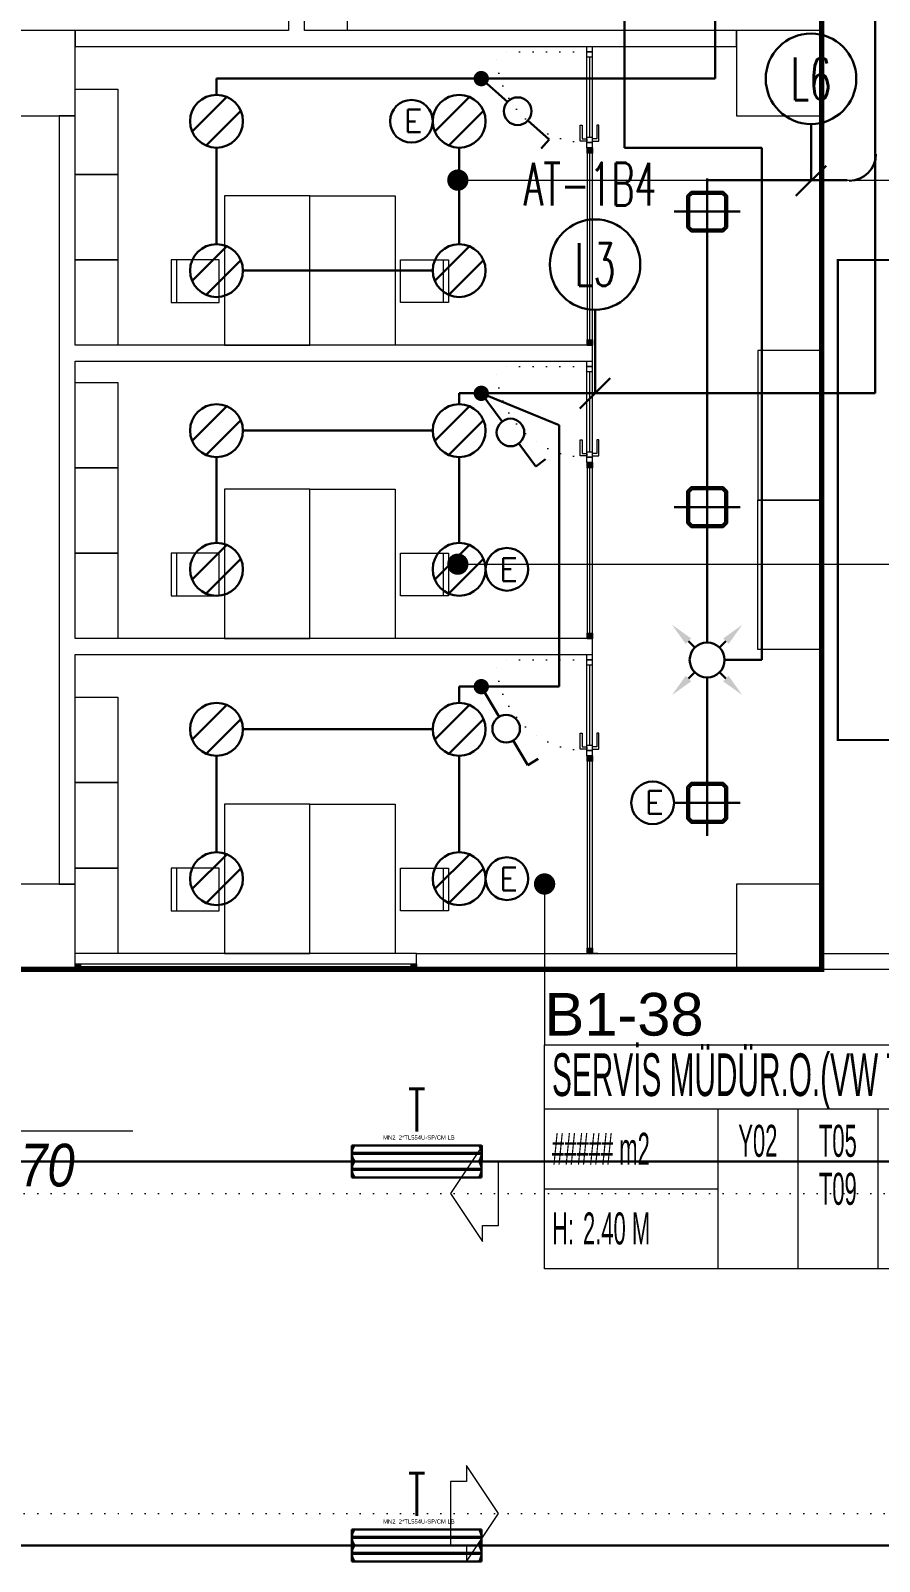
# Model space of a CAD drawing. Header units: metres. Extents: x -13316 to 152404, y -3899 to 30226.
# Drawn here: x 60018 to 60814, y 565 to 2000 of the extents above; entities that cross this region are included whole.
import ezdxf
from ezdxf.enums import TextEntityAlignment as Align
from ezdxf.xclip import XClip

# ---------------------------------------------------------------- set-up
doc = ezdxf.new("R2010")
doc.units = ezdxf.units.M
doc.header["$LTSCALE"] = 100
doc.header["$MEASUREMENT"] = 0
doc.header["$XCLIPFRAME"] = 0
doc.header["$PDMODE"] = 1
for name, pattern in [('DOT2', [0.125, 0, -0.125]), ('DOT5', [0.75, 0, -0.75]), ('HIDDEN', [0.375, 0.25, -0.125])]:
    doc.linetypes.add(name, pattern=pattern)
doc.layers.get('0').update_dxf_attribs({"color": 9, "lineweight": 9})
for name, color, linetype, lineweight in [('00', 9, 'Continuous', 9), ('01', 9, 'Continuous', 9), ('05', 9, 'Continuous', 9), ('06B', 9, 'Continuous', 9), ('06D', 9, 'Continuous', 9), ('10', 9, 'Continuous', 9), ('15', 9, 'Continuous', 9), ('20', 9, 'DOT2', 9), ('21', 9, 'Continuous', 9), ('21_mahal200', 9, 'Continuous', 9), ('E-1x36 W SIVAÜSTÜ FLUORESAN ARMATÜR (ETANŞ)', 7, 'Continuous', 30), ('E-2x18(W) PL DOWNLIGHT ARMATÜR (SIVAÜSTÜ)', 7, 'Continuous', 30), ('E-2x18W GÖMME PL COMPACT FLUORESAN ARMATÜR', 7, 'Continuous', 30), ('E-2x54 W SIVAÜSTÜ FLUORESAN YÜKSEK TAVAN ARMATÜRÜ', 7, 'Continuous', 30), ('E-ACİL AYDINLATMA KİTİ', 7, 'Continuous', 30), ('E-ANAHTAR', 7, 'Continuous', 30), ('E-KABLO', 7, 'Continuous', 30), ('E-LINYE', 7, 'Continuous', 30), ('E-TAVAN TİPİ 360° VARLIK SENSÖRÜ (ALGILAMA ÇAPI 10 14 m)', 7, 'Continuous', 30)]:
    doc.layers.add(name, color=color, linetype=linetype, lineweight=lineweight)
doc.styles.add('Arial', font='arial.ttf', dxfattribs={"height": 2.5})
doc.styles.add('E-YAZI', font='txttw.shx')
doc.styles.add('MuuM_TEXT-ITALIC', font='ARIALNI.TTF')
doc.styles.add('MuuM_TEXT-STANDART', font='ARIALN.TTF')
doc.dimstyles.new('MuuM_DIM200', dxfattribs={"dimscale": 20, "dimtxt": 2, "dimasz": 1, "dimexe": 1, "dimexo": 1, "dimgap": 1, "dimtad": 1, "dimdec": 1, "dimrnd": 0.5, "dimdsep": 46, "dimtxsty": 'MuuM_TEXT-STANDART', "dimblk": 'ARCHTICK', "dimcen": 0, "dimdle": 0.15, "dimclrd": 256, "dimclre": 256, "dimclrt": 256, "dimadec": 0, "dimazin": 0, "dimtfac": 5, "dimtdec": 1, "dimtix": 1, "dimtmove": 2, "dimatfit": 3, "dimldrblk": 'DOT', "dimfxl": 3, "dimfxlon": 1, "dimtolj": 1, "dimlwd": -1, "dimlwe": -1, "dimarcsym": 0})

# ---------------------------------------------------------------- blocks, each defined once
blk = doc.blocks.new('100_2x18W GÖMME PL COMPACT FLUORESAN ARMATÜR')
at = {"layer": 'E-2x18W GÖMME PL COMPACT FLUORESAN ARMATÜR', "color": 7}
for p, q in [((-1.426, -0.605), (0.605, 1.426)), ((-0.605, -1.426), (1.426, 0.605))]:
    blk.add_line(p, q, dxfattribs=at)
at = {"layer": 'E-2x18W GÖMME PL COMPACT FLUORESAN ARMATÜR', "color": 4}
blk.add_circle((0, 0), 1.549, dxfattribs=at)
blk = doc.blocks.new('2x54 W SIVAÜSTÜ FLUORESAN YÜKSEK TAVAN ARMATÜRÜ')
at = {"layer": 'E-2x54 W SIVAÜSTÜ FLUORESAN YÜKSEK TAVAN ARMATÜRÜ', "color": 4}
for p, q in [((-60.8, 15), (-60.8, -15)), ((-60.8, 15), (60.8, 15)), ((60.8, 15), (60.8, 0)), ((-60, 0), (-15, 0)), ((15, 0), (60, 0)), ((60.8, 0), (60.8, -15)), ((-60.8, -15), (60.8, -15))]:
    blk.add_line(p, q, dxfattribs=at)
at = {"layer": 'E-2x54 W SIVAÜSTÜ FLUORESAN YÜKSEK TAVAN ARMATÜRÜ', "color": 7}
for p, q in [((-60.8, 0), (60.8, 0)), ((-59.3, 8), (59.3, 8)), ((-59.2, 7), (59.4, 7)), ((-59.3, -7), (59.3, -7)), ((-59.2, -8), (59.4, -8))]:
    blk.add_line(p, q, dxfattribs=at)
for centre in [(-59.2, 7.6), (-59.2, 7.3), (59.4, 7.6), (59.4, 7.3), (-59.2, -7.4), (-59.2, -7.7), (59.4, -7.4), (59.4, -7.7)]:
    blk.add_circle(centre, 0.11, dxfattribs=at)
for centre, radius, start, end in [((-48.7, 7.5), 12.1, 141.86, 218.14), ((48.7, 7.5), 12.1, 321.86, 38.14), ((-59.1, 7.5), 0.515, 106.8674, 266.7612), ((-59.3, 7.5), 0.519, 289.2244, 84.4042), ((59.5, 7.5), 0.515, 106.8674, 266.7612), ((59.3, 7.5), 0.519, 289.2244, 84.4042), ((-48.7, -7.5), 12.1, 141.86, 218.14), ((-59.1, -7.5), 0.515, 106.8674, 266.7612), ((-59.3, -7.5), 0.519, 289.2244, 84.4042), ((48.7, -7.5), 12.1, 321.86, 38.14), ((59.5, -7.5), 0.515, 106.8674, 266.7612), ((59.3, -7.5), 0.519, 289.2244, 84.4042)]:
    blk.add_arc(centre, radius, start, end, dxfattribs=at)
at = {"layer": 'E-2x54 W SIVAÜSTÜ FLUORESAN YÜKSEK TAVAN ARMATÜRÜ', "color": 7, "style": 'Arial'}
blk.add_text('MN2  2*TL554U-SP/CM LB', height=3.951, dxfattribs=at).set_placement((-31.6, 20.4))
blk = doc.blocks.new('100_TAVAN TİPİ 360° VARLIK SENSÖRÜ (ALGILAMA ÇAPI 10 14 m)')
at = {"layer": 'E-TAVAN TİPİ 360° VARLIK SENSÖRÜ (ALGILAMA ÇAPI 10 14 m)', "color": 3}
for p, q in [((-1.099, 1.099), (-0.726, 0.726)), ((1.099, 1.099), (0.726, 0.726)), ((-1.099, -1.099), (-0.726, -0.726)), ((1.099, -1.099), (0.726, -0.726))]:
    blk.add_line(p, q, dxfattribs=at)
at = {"layer": 'E-TAVAN TİPİ 360° VARLIK SENSÖRÜ (ALGILAMA ÇAPI 10 14 m)', "color": 4}
blk.add_circle((0, 0), 1.026, dxfattribs=at)
at = {"layer": 'E-TAVAN TİPİ 360° VARLIK SENSÖRÜ (ALGILAMA ÇAPI 10 14 m)', "color": 3}
for points in [[(-1.26, 0.939), (-0.939, 1.259), (-2.061, 2.061)], [(1.26, 0.939), (0.939, 1.259), (2.061, 2.061)], [(-1.26, -0.939), (-0.939, -1.259), (-2.061, -2.061)], [(1.26, -0.939), (0.939, -1.259), (2.061, -2.061)]]:
    blk.add_solid(points, dxfattribs=at)
blk = doc.blocks.new('100_ANAHTAR')
at = {"layer": 'E-ANAHTAR', "color": 4}
for p, q in [((0, 5.345), (-0.714, 5.345)), ((0, 3.673), (0, 5.345)), ((0, 2.053), (0, 0))]:
    blk.add_line(p, q, dxfattribs=at)
blk.add_circle((0, 2.863), 0.81, dxfattribs=at)
blk = doc.blocks.new('100_ACİL AYDINLATMA KİTİ')
at = {"layer": 'E-ACİL AYDINLATMA KİTİ', "color": 3}
blk.add_circle((0, 0), 1.251, dxfattribs=at)
at = {"layer": 'E-ACİL AYDINLATMA KİTİ', "color": 3, "style": 'E-YAZI'}
blk.add_text('E', height=1.34, dxfattribs=at).set_placement((-0.448, -0.694))
blk = doc.blocks.new('100_2x18(W) PL DOWNLIGHT ARMATÜR (SIVAÜSTÜ)')
at = {"layer": 'E-2x18(W) PL DOWNLIGHT ARMATÜR (SIVAÜSTÜ)', "color": 4, "ltscale": 0.4}
for q in [(0, 25), (0, 25), (-25, 0), (-25, 0), (0, -25), (25, 0), (0, -25), (25, 0)]:
    blk.add_line((0, 0), q, dxfattribs=at)
at = {"layer": 'E-2x18(W) PL DOWNLIGHT ARMATÜR (SIVAÜSTÜ)', "color": 4}
for p, q in [((-12, 15), (-15, 12)), ((-15, 12), (-15, -12)), ((-11.4, 13.5), (-13.5, 11.4)), ((12, 15), (-12, 15)), ((11.4, 13.5), (-11.4, 13.5)), ((13.5, 11.4), (11.4, 13.5)), ((15, 12), (12, 15)), ((15, -12), (15, 12)), ((-13.5, 11.4), (-13.5, -11.4)), ((13.5, -11.4), (13.5, 11.4)), ((-13.5, -11.4), (-11.4, -13.5)), ((11.4, -13.5), (13.5, -11.4)), ((-15, -12), (-12, -15)), ((-12, -15), (12, -15)), ((-11.4, -13.5), (11.4, -13.5)), ((12, -15), (15, -12))]:
    blk.add_line(p, q, dxfattribs=at)
blk = doc.blocks.new('p-kolon_80x80')
blk.add_lwpolyline([(-40, -40), (40, -40), (40, 40), (-40, 40)], close=True)
blk = doc.blocks.new('1.bod.mimari.elk')
at = {"layer": '01'}
for p in [(3700, -6990), (4400, -6990), (3700, -7790), (4400, -7790)]:
    blk.add_blockref('p-kolon_80x80', p, dxfattribs=at)
blk = doc.blocks.new('gr-p-birim')
blk.add_lwpolyline([(-0.5, -0.5), (0.5, -0.5), (0.5, 0.5), (-0.5, 0.5)], close=True)
blk = doc.blocks.new('0_elevationtarget-p-bk')
h = blk.add_hatch(color=250)
h.paths.add_polyline_path([(1.875, 0, 0.414214), (0, 1.875), (0, 0)])
h.paths.add_polyline_path([(0, 0), (-1.875, 0, 0.414214), (0, -1.875)])
blk.add_line((0, -2.625), (0, 2.625))
blk.add_lwpolyline([(12.453, 0), (-3, 0)])
blk.add_circle((0, 0), 1.875)
at = {"style": 'Arial'}
blk.add_attdef('BITMISKOT', text='', height=2, dxfattribs=at).set_placement((4.5, 0), align=Align.BOTTOM_LEFT)
at = {"style": 'MuuM_TEXT-ITALIC'}
blk.add_attdef('FINISHINGFLOORLEVEL', text='', height=2, dxfattribs=at).set_placement((4.5, -0.592), align=Align.TOP_LEFT)
blk = doc.blocks.new('0_arrow1')
at = {"linetype": 'ByBlock', "lineweight": -2}
blk.add_lwpolyline([(15, -22.5), (-15, -22.5), (-15, -15), (-22.5, -15), (0, 0), (22.5, -15), (15, -15)], close=True, dxfattribs=at)
blk.add_point((0, 0))
blk = doc.blocks.new('prf-10x10')
blk.add_lwpolyline([(-5, -5), (5, -5), (5, 5), (-5, 5)], close=True)
at = {"color": 255}
blk.add_solid([(-5, -5), (5, -5), (-5, 5), (5, 5)], dxfattribs=at)
at = {"layer": '10'}
blk.add_point((0, 0), dxfattribs=at)
blk = doc.blocks.new('*U630')
at = {"layer": '06D'}
blk.add_lwpolyline([(-2.5, 320), (2.5, 320), (2.5, 0), (-2.5, 0)], close=True, dxfattribs=at)
at = {"layer": '15'}
blk.add_lwpolyline([(0, 315), (0, 5)], dxfattribs=at)
at = {"layer": '10', "xscale": 0.5, "yscale": 0.5, "rotation": 90}
for p in [(0, 317.5), (0, 2.5)]:
    blk.add_blockref('prf-10x10', p, dxfattribs=at)
blk = doc.blocks.new('p-al-01')
at = {"layer": '06B'}
for points in [[(27, 4.3), (27, 10.6), (42, 10.6), (42, 8.7), (29.3, 8.7), (29.3, 8.7), (29.3, 4.3), (27, 4.3)], [(27, -0.7), (27, -6.9), (42, -6.9), (42, -5), (29.3, -5), (29.3, -5), (29.3, -0.7), (27, -0.7)]]:
    blk.add_lwpolyline(points, dxfattribs=at)
at = {"layer": '06D'}
for p, q in [((115.7, 4.3), (28.8, 4.3)), ((28.8, -0.7), (115.7, -0.7))]:
    blk.add_line(p, q, dxfattribs=at)
at = {"layer": '10'}
for points in [[(25.7, -0.7), (25.7, 4.3), (20.7, 4.3), (20.7, -0.7)], [(30.7, -0.7), (30.7, 4.3), (25.7, 4.3), (25.7, -0.7)], [(110.7, -0.7), (110.7, 4.3), (105.7, 4.3), (105.7, -0.7)], [(115.7, -0.7), (115.7, 4.3), (110.7, 4.3), (110.7, -0.7)]]:
    blk.add_lwpolyline(points, close=True, dxfattribs=at)
at = {"layer": '15'}
blk.add_lwpolyline([(105.7, 1.8), (30.7, 1.8)], dxfattribs=at)
at = {"layer": '20'}
blk.add_lwpolyline([(110.7, -0.7), (110.7, -85.7)], dxfattribs=at)
blk.add_arc((110.7, -0.7), 85, 180, 270, dxfattribs=at)
blk = doc.blocks.new('*U637')
at = {"layer": '06D'}
blk.add_lwpolyline([(-2.5, 185), (2.5, 185), (2.5, 0), (-2.5, 0)], close=True, dxfattribs=at)
at = {"layer": '15'}
blk.add_lwpolyline([(0, 180), (0, 5)], dxfattribs=at)
at = {"layer": '10', "xscale": 0.5, "yscale": 0.5, "rotation": 90}
for p in [(0, 182.5), (0, 2.5)]:
    blk.add_blockref('prf-10x10', p, dxfattribs=at)
blk = doc.blocks.new('*U638')
at = {"layer": '06D'}
blk.add_lwpolyline([(-2.5, 165), (2.5, 165), (2.5, 0), (-2.5, 0)], close=True, dxfattribs=at)
at = {"layer": '15'}
blk.add_lwpolyline([(0, 160), (0, 5)], dxfattribs=at)
at = {"layer": '10', "xscale": 0.5, "yscale": 0.5, "rotation": 90}
for p in [(0, 162.5), (0, 2.5)]:
    blk.add_blockref('prf-10x10', p, dxfattribs=at)
blk = doc.blocks.new('p-sandalye')
blk.add_line((-45, 20), (-45, -20))
blk.add_lwpolyline([(-5, 20), (-50, 20), (-50, -20), (-5, -20)], close=True)
blk.add_point((0, 0.1))
blk = doc.blocks.new('p-masa_servis')
at = {"linetype": 'DOT5'}
blk.add_lwpolyline([(0, 0), (0, 0)], dxfattribs=at)
blk.add_lwpolyline([(0, 0), (0, -80), (140, -80), (140, 0)], close=True)
for p, rotation in [((60, 0), 270), ((50, -110.1), 2.073722e-10)]:
    blk.add_blockref('p-sandalye', p, dxfattribs=dict(rotation=rotation))
blk = doc.blocks.new('p-birim')
blk.add_lwpolyline([(0, 0), (1, 0), (1, 1), (0, 1)], close=True)
blk = doc.blocks.new('_ArchTick')
at = {"color": 0, "linetype": 'ByBlock', "const_width": 0.15}
blk.add_lwpolyline([(-0.5, -0.5), (0.5, 0.5)], dxfattribs=at)
blk = doc.blocks.new('_Dot')
at = {"color": 0, "linetype": 'ByBlock', "lineweight": -2}
blk.add_line((-0.5, 0), (-1, 0), dxfattribs=at)
at = {"color": 0, "linetype": 'ByBlock', "const_width": 0.5}
blk.add_lwpolyline([(-0.25, 0, 1), (0.25, 0, 1)], format="xyb", close=True, dxfattribs=at)
blk = doc.blocks.new('0_roomno2')
blk.add_lwpolyline([(19.375, -10.5), (0, -10.5), (0, 0), (19.375, 0)], close=True)
for points in [[(0, -3), (19.375, -3)], [(8.125, -3), (8.125, -10.5)], [(11.875, -3), (11.875, -10.5)], [(15.625, -3), (15.625, -10.5)], [(0, -6.75), (8.125, -6.75)]]:
    blk.add_lwpolyline(points)
at = {"style": 'MuuM_TEXT-STANDART', "width": 0.6}
blk.add_text('H:', height=1.5, dxfattribs=at).set_placement((0.35, -8.608), align=Align.MIDDLE_LEFT)
at = {"style": 'Arial'}
blk.add_attdef('ODANO', (0, 1.17), '', height=2, dxfattribs=at)
blk.add_attdef('MEKANADI', text='', height=2, dxfattribs=at).set_placement((0.35, -3), align=Align.BOTTOM_LEFT)
at = {"style": 'MuuM_TEXT-STANDART', "width": 0.6}
for tag, p in [('M2', (0.35, -4.875)), ('TEMIZTAVANYUKSEKLIGI', (1.8, -8.608))]:
    blk.add_attdef(tag, text='', height=1.5, dxfattribs=at).set_placement(p, align=Align.MIDDLE_LEFT)
for tag, p in [('YER01', (10, -4.5)), ('TAVAN01', (13.75, -4.5)), ('DUVAR01', (17.5, -4.5)), ('YER02', (10, -6.75)), ('TAVAN02', (13.75, -6.75)), ('DUVAR02', (17.5, -6.75)), ('YER03', (10, -9)), ('TAVAN03', (13.75, -9)), ('DUVAR03', (17.5, -9))]:
    blk.add_attdef(tag, text='', height=1.5, dxfattribs=at).set_placement(p, align=Align.MIDDLE_CENTER)
blk = doc.blocks.new('1.bod.mimari1.elk')
at = {"layer": '00'}
for points in [[(3939.87, -6410), (3939.87, -6950), (3740, -6950), (3740, -6965), (4360, -6965), (4360, -6950), (3954.87, -6950), (3954.87, -6670), (4425, -6670), (4425, -6770), (4440, -6770), (4439.75, -6615), (4425, -6615), (4425, -6655), (3954.87, -6655), (3954.87, -6435), (4425, -6435), (4439.75, -6435), (4439.75, -6435), (4440, -6410), (4425, -6410), (4425, -6420), (3954.87, -6420), (3954.87, -6410)], [(4225, -7245), (3740, -7245), (3740, -7030), (3725, -7030), (3725, -7750), (3740, -7750), (3740, -7535), (4225, -7535), (4225, -7520), (3740, -7520), (3740, -7260), (4225, -7260)], [(4360, -7815), (4360, -7815), (4360, -7830), (4060, -7830), (4060, -7815), (4360, -7815)], [(5185, -7830), (4440, -7830), (4440, -7815), (5185, -7815)]]:
    blk.add_lwpolyline(points, close=True, dxfattribs=at)
blk.add_lwpolyline([(4230, -7815), (4225, -7815)], dxfattribs=at)
at = {"layer": '06D', "linetype": 'DOT2'}
for points in [[(2500, -1650), (2500, -7740, 0.4142136), (3100, -8340), (12425, -8340)], [(2800, -1678.64), (2800, -7740, 0.4142136), (3100, -8040), (11395.6, -8040)]]:
    blk.add_lwpolyline(points, format="xyb", dxfattribs=at)
at = {"layer": '06D', "color": 89, "linetype": 'HIDDEN', "true_color": 0x2e4d23, "const_width": 2}
blk.add_lwpolyline([(5355, -7165), (4455, -7165), (4455, -7615), (5355, -7615)], close=True, dxfattribs=at)
at = {"layer": '06D'}
blk.add_lwpolyline([(4060, -7815), (3740, -7815)], dxfattribs=at)
at = {"layer": '20', "ltscale": 2, "const_width": 5}
blk.add_lwpolyline([(4440, -7830), (3660, -7830), (3660, -4550), (4440, -4550)], close=True, dxfattribs=at)
at = {"xscale": -1}
for name, p, rotation in [('p-al-01', (4220.4, -7080.67), 270), ('*U637', (4222.5, -7060), 180), ('p-al-01', (4220.4, -7375.67), 270), ('*U638', (4222.5, -7355), 180), ('p-al-01', (4220.4, -7650.67), 270), ('*U637', (4222.5, -7630), 180), ('*U630', (3740, -7827.5), 270)]:
    blk.add_blockref(name, p, dxfattribs=dict(at, rotation=rotation))
at = {"layer": '05', "rotation": 180}
for name, p, xscale, yscale in [('gr-p-birim', (3974.87, -6810), -40, 280), ('gr-p-birim', (3760, -7045), -40, 80), ('gr-p-birim', (3760, -7125), -40, 80), ('gr-p-birim', (3760, -7205), -40, 80), ('gr-p-birim', (3760, -7320), -40, 80), ('gr-p-birim', (3760, -7400), -40, 80), ('p-birim', (4380, -7390.07), -60.00000000000003, 140), ('gr-p-birim', (3760, -7480), -40, 80), ('gr-p-birim', (3760, -7615), -40, 80), ('gr-p-birim', (3760, -7695), -40, 80), ('gr-p-birim', (3760, -7775), -40, 80)]:
    blk.add_blockref(name, p, dxfattribs=dict(at, xscale=xscale, yscale=yscale))
at = {"layer": '05'}
ref = blk.add_blockref('p-masa_servis', (3880, -7245), dxfattribs=dict(at, rotation=90))
XClip(ref).set_block_clipping_path([(-55.5106706136, -84.5585723777), (163.3295749435, 61.9818189005)])
ref = blk.add_blockref('p-masa_servis', (4040, -7245), dxfattribs=dict(at, xscale=-1, rotation=270))
XClip(ref).set_block_clipping_path([(-55.5106706136, -84.5585723777), (163.3295749435, 61.9818189005)])
at = {"layer": '05', "xscale": 60.00000000000003, "yscale": 140}
blk.add_blockref('p-birim', (4380, -7390), dxfattribs=at)
at = {"layer": '05'}
ref = blk.add_blockref('p-masa_servis', (3880, -7520), dxfattribs=dict(at, rotation=90))
XClip(ref).set_block_clipping_path([(-55.5106706136, -84.5585723777), (163.3295749435, 61.9818189005)])
ref = blk.add_blockref('p-masa_servis', (4040, -7520), dxfattribs=dict(at, xscale=-1, rotation=270))
XClip(ref).set_block_clipping_path([(-55.5106706136, -84.5585723777), (163.3295749435, 61.9818189005)])
ref = blk.add_blockref('p-masa_servis', (3880, -7815), dxfattribs=dict(at, rotation=90.00000000000001))
XClip(ref).set_block_clipping_path([(-55.5106706136, -84.5585723777), (163.3295749435, 61.9818189005)])
ref = blk.add_blockref('p-masa_servis', (4040, -7815), dxfattribs=dict(at, xscale=-1, rotation=270))
XClip(ref).set_block_clipping_path([(-55.5106706136, -84.5585723777), (163.3295749435, 61.9818189005)])
at = {"layer": '06D', "xscale": -2, "yscale": 2, "zscale": 2}
for p, rotation in [((4092, -8040), 90), ((4137, -8340), 270)]:
    blk.add_blockref('0_arrow1', p, dxfattribs=dict(at, rotation=rotation))
at = {"layer": '21'}
ref = blk.add_blockref('0_elevationtarget-p-bk', (3545.02, -7981.68), dxfattribs=dict(at, xscale=20, yscale=20, zscale=20))
ref.add_attrib('FINISHINGFLOORLEVEL', '-7.70', dxfattribs={"layer": '0', "height": 40, "style": 'MuuM_TEXT-ITALIC'}).set_placement((3635.02, -7993.53), align=Align.TOP_LEFT)
at = {"layer": '21_mahal200'}
ref = blk.add_blockref('0_roomno2', (4180.05, -7900.75), dxfattribs=dict(at, xscale=20, yscale=20, zscale=20))
ref.add_attrib('ODANO', 'B1-38', (4180.05, -7892.11), dxfattribs={"layer": '0', "height": 40, "style": 'Arial'})
ref.add_attrib('MEKANADI', 'SERVİS MÜDÜR.O.(VW T.)', dxfattribs={"layer": '0', "height": 40, "style": 'Arial', "width": 0.5}).set_placement((4187.05, -7960.75), align=Align.BOTTOM_LEFT)
ref.add_attrib('M2', '##### m2', dxfattribs={"layer": '0', "height": 30, "style": 'MuuM_TEXT-STANDART', "width": 0.6}).set_placement((4187.05, -7998.25), align=Align.MIDDLE_LEFT)
ref.add_attrib('TEMIZTAVANYUKSEKLIGI', '2.40 M', dxfattribs={"layer": '0', "height": 30, "style": 'MuuM_TEXT-STANDART', "width": 0.6}).set_placement((4216.05, -8072.91), align=Align.MIDDLE_LEFT)
ref.add_attrib('YER01', 'Y02', dxfattribs={"layer": '0', "height": 30, "style": 'MuuM_TEXT-STANDART', "width": 0.6}).set_placement((4380.05, -7990.75), align=Align.MIDDLE_CENTER)
ref.add_attrib('TAVAN01', 'T05', dxfattribs={"layer": '0', "height": 30, "style": 'MuuM_TEXT-STANDART', "width": 0.6}).set_placement((4455.05, -7990.75), align=Align.MIDDLE_CENTER)
ref.add_attrib('DUVAR01', 'D02', dxfattribs={"layer": '0', "height": 30, "style": 'MuuM_TEXT-STANDART', "width": 0.6}).set_placement((4530.05, -7990.75), align=Align.MIDDLE_CENTER)
ref.add_attrib('TAVAN02', 'T09', dxfattribs={"layer": '0', "height": 30, "style": 'MuuM_TEXT-STANDART', "width": 0.6}).set_placement((4455.05, -8035.75), align=Align.MIDDLE_CENTER)
ref.add_attrib('DUVAR02', 'D07', dxfattribs={"layer": '0', "height": 30, "style": 'MuuM_TEXT-STANDART', "width": 0.6}).set_placement((4530.05, -8035.75), align=Align.MIDDLE_CENTER)
for points in [[(4098.72, -7090.16), (4549.65, -7090.16)], [(4098.72, -7450.18), (4549.65, -7450.18)], [(4180.05, -7750), (4180.05, -7900.75)]]:
    blk.add_leader(points, dimstyle='MuuM_DIM200', override={"dimasz": 1, "dimfxl": 10}, dxfattribs=at)

msp = doc.modelspace()

# ---------------------------------------------------------------- linework, layer by layer
at = {"layer": 'E-1x36 W SIVAÜSTÜ FLUORESAN ARMATÜR (ETANŞ)', "color": 6}
msp.add_line((60652.5, 1859.84), (60783.87, 1859.84), dxfattribs=at)
at = {"layer": 'E-KABLO', "color": 6}
for p, q in [((60810, 2050), (60810, 1660)), ((60660.06, 2025), (60660.06, 1955)), ((60440.72, 1955), (60192.5, 1955)), ((60192.5, 1955), (60192.5, 1939.78)), ((60440.72, 1955), (60660.06, 1955)), ((60192.5, 1799.78), (60192.5, 1890.22)), ((60420, 1799.78), (60420, 1890.22)), ((60652.5, 1584.31), (60652.5, 1799.28)), ((60395.22, 1775), (60217.28, 1775)), ((60440.72, 1660), (60420, 1660)), ((60420, 1649.78), (60420, 1660)), ((60440.72, 1660), (60810, 1660)), ((60513.59, 1630), (60440.72, 1660)), ((60217.28, 1625), (60395.22, 1625)), ((60513.59, 1630), (60513.59, 1385)), ((60192.5, 1519.78), (60192.5, 1600.22)), ((60420, 1519.78), (60420, 1600.22)), ((60652.5, 1426.5), (60652.5, 1522.16)), ((60652.5, 1307.2), (60652.5, 1393.66)), ((60420, 1369.78), (60420, 1385)), ((60463.59, 1385), (60420, 1385)), ((60463.59, 1385), (60513.59, 1385)), ((60395.22, 1345), (60217.28, 1345)), ((60192.5, 1320.22), (60192.5, 1229.78)), ((60420, 1320.22), (60420, 1229.78)), ((59684.32, 940), (60319.44, 940)), ((60441.04, 940), (61076.16, 940)), ((60319.44, 580), (59684.32, 580)), ((60441.04, 580), (61076.16, 580))]:
    msp.add_line(p, q, dxfattribs=at)
at = {"layer": 'E-KABLO', "color": 3}
for p, q in [((60575, 2030), (60575, 1890)), ((60575, 1890), (60703.92, 1890)), ((60703.92, 1890), (60703.92, 1410.08)), ((60668.92, 1410.08), (60703.92, 1410.08))]:
    msp.add_line(p, q, dxfattribs=at)
at = {"layer": 'E-KABLO', "color": 4, "linetype": 'Continuous', "const_width": 7.2}
for points in [[(60437.12, 1955, 1), (60444.32, 1955, 1)], [(60444.32, 1660, 1), (60437.12, 1660, 1)], [(60444.32, 1385, 1), (60437.12, 1385, 1)]]:
    msp.add_lwpolyline(points, format="xyb", close=True, dxfattribs=at)
at = {"layer": 'E-KABLO', "color": 6}
msp.add_arc((60785.78, 1884.27), 25, 270, 0, dxfattribs=at)
at = {"layer": 'E-LINYE', "color": 7, "linetype": 'Continuous'}
for p, q in [((60749.89, 1912.42), (60749.89, 1859.22)), ((60764.04, 1873.37), (60735.75, 1845.08)), ((60547.38, 1738.2), (60547.38, 1660)), ((60561.53, 1674.14), (60533.24, 1645.86))]:
    msp.add_line(p, q, dxfattribs=at)
for centre in [(60749.89, 1954.86), (60547.38, 1780.64)]:
    msp.add_circle(centre, 42.44, dxfattribs=at)

# ---------------------------------------------------------------- block references
at = {"layer": '06D'}
for name in ['1.bod.mimari.elk', '1.bod.mimari1.elk']:
    msp.add_blockref(name, (56320, 8950), dxfattribs=at)
at = {"layer": 'E-2x18(W) PL DOWNLIGHT ARMATÜR (SIVAÜSTÜ)', "color": 6, "xscale": 1.243104, "yscale": 1.243104, "zscale": 1.243104}
for p in [(60652.5, 1830.35), (60652.5, 1553.24), (60652.5, 1276.12)]:
    msp.add_blockref('100_2x18(W) PL DOWNLIGHT ARMATÜR (SIVAÜSTÜ)', p, dxfattribs=at)
at = {"layer": 'E-2x18W GÖMME PL COMPACT FLUORESAN ARMATÜR', "xscale": 16, "yscale": 16, "zscale": 16}
for p in [(60192.5, 1915), (60420, 1915), (60192.5, 1775), (60420, 1775), (60192.5, 1625), (60420, 1625), (60192.5, 1495), (60420, 1495), (60192.5, 1345), (60420, 1345), (60192.5, 1205), (60420, 1205)]:
    msp.add_blockref('100_2x18W GÖMME PL COMPACT FLUORESAN ARMATÜR', p, dxfattribs=at)
at = {"layer": 'E-2x54 W SIVAÜSTÜ FLUORESAN YÜKSEK TAVAN ARMATÜRÜ', "color": 6}
for p in [(60380.24, 940), (60380.24, 580)]:
    msp.add_blockref('2x54 W SIVAÜSTÜ FLUORESAN YÜKSEK TAVAN ARMATÜRÜ', p, dxfattribs=at)
at = {"layer": 'E-ACİL AYDINLATMA KİTİ', "xscale": -16, "yscale": 16, "zscale": 16, "rotation": 180}
for p in [(60375.2, 1915), (60601.41, 1276.12)]:
    msp.add_blockref('100_ACİL AYDINLATMA KİTİ', p, dxfattribs=at)
at = {"layer": 'E-ACİL AYDINLATMA KİTİ', "xscale": 16, "yscale": 16, "zscale": 16}
for p in [(60464.8, 1495), (60464.8, 1205)]:
    msp.add_blockref('100_ACİL AYDINLATMA KİTİ', p, dxfattribs=at)
at = {"layer": 'E-ANAHTAR', "yscale": 16, "zscale": 16}
for p, xscale, rotation in [((60440.72, 1955), -16, 228.166648243968), ((60440.72, 1660), 16, 216.699918919007), ((60440.72, 1385), 16, 210.6206404699007)]:
    msp.add_blockref('100_ANAHTAR', p, dxfattribs=dict(at, xscale=xscale, rotation=rotation))
at = {"layer": 'E-TAVAN TİPİ 360° VARLIK SENSÖRÜ (ALGILAMA ÇAPI 10 14 m)', "xscale": -16, "yscale": 16, "zscale": 16, "rotation": 180}
msp.add_blockref('100_TAVAN TİPİ 360° VARLIK SENSÖRÜ (ALGILAMA ÇAPI 10 14 m)', (60652.5, 1410.08), dxfattribs=at)

# ---------------------------------------------------------------- texts
at = {"layer": 'E-LINYE', "color": 3, "linetype": 'Continuous', "style": 'E-YAZI', "width": 0.6}
for s, p in [('L6', (60749.89, 1954.86)), ('AT-1B4', (60542.66, 1856.12)), ('L3', (60547.38, 1780.64)), ('T', (60380.24, 987.85)), ('T', (60380.24, 627.85))]:
    msp.add_text(s, height=40, dxfattribs=at).set_placement(p, align=Align.MIDDLE_CENTER)

doc.saveas('drawing.dxf')
